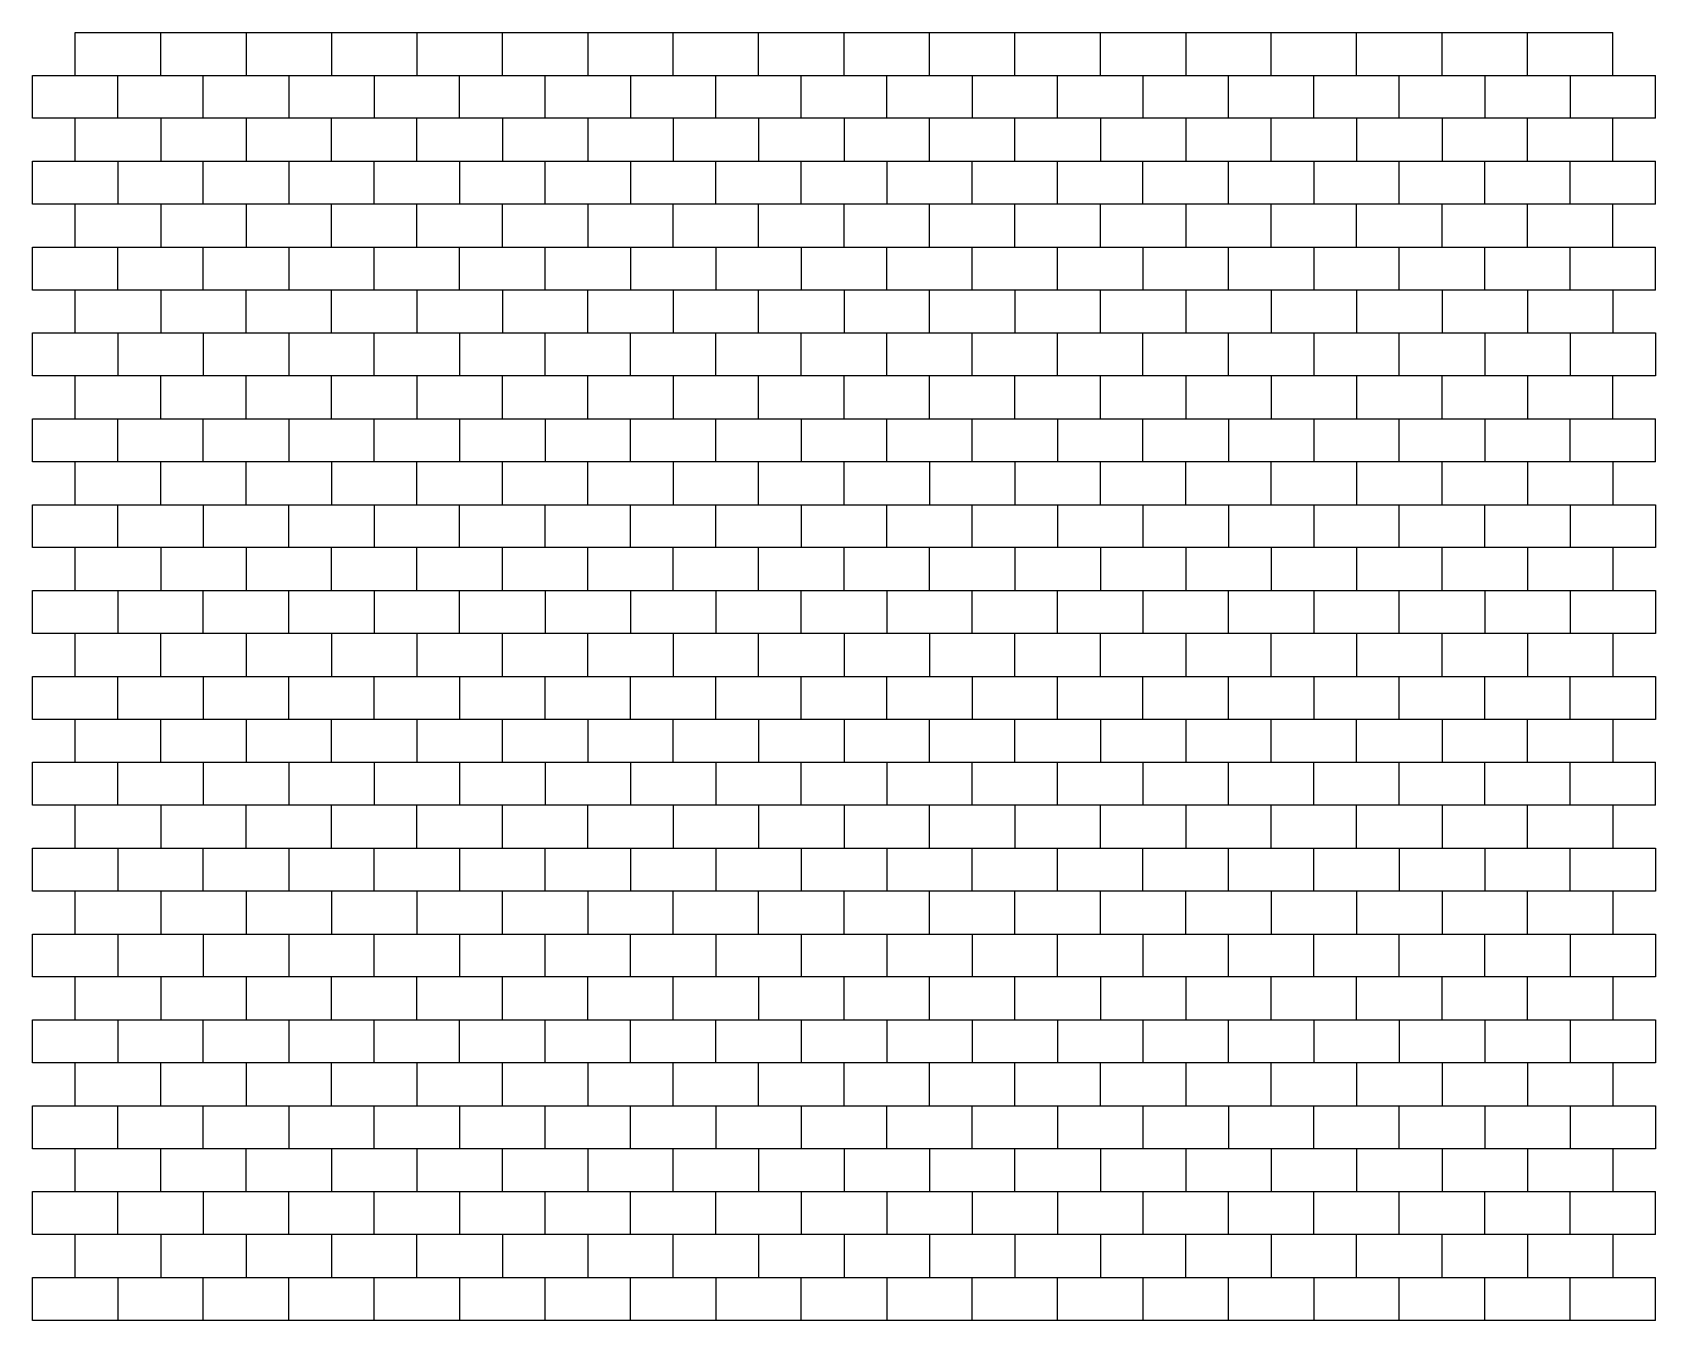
# Model space of a CAD drawing. Header units: millimetres. Extents: x 19753 to 31210, y -36162 to -27072.
import ezdxf

# ---------------------------------------------------------------- set-up
doc = ezdxf.new("R2010")
doc.units = ezdxf.units.MM

msp = doc.modelspace()

# ---------------------------------------------------------------- linework, layer by layer
for p, q in [((20055, -27072), (30909, -27072)), ((20055, -27375), (20055, -27072)), ((20658, -27375), (20658, -27072)), ((21261, -27072), (21261, -27375)), ((21864, -27072), (21864, -27375)), ((22467, -27072), (22467, -27375)), ((23070, -27375), (23070, -27072)), ((23673, -27072), (23673, -27375)), ((24276, -27375), (24276, -27072)), ((24879, -27375), (24879, -27072)), ((25482, -27375), (25482, -27072)), ((26085, -27375), (26085, -27072)), ((26688, -27375), (26688, -27072)), ((27291, -27375), (27291, -27072)), ((27894, -27072), (27894, -27375)), ((28497, -27375), (28497, -27072)), ((29100, -27375), (29100, -27072)), ((29703, -27375), (29703, -27072)), ((30306, -27375), (30306, -27072)), ((30909, -27375), (30909, -27072)), ((19753, -27375), (31210, -27375)), ((19753, -27678), (19753, -27375)), ((20356, -27678), (20356, -27375)), ((20959, -27678), (20959, -27375)), ((21562, -27375), (21562, -27678)), ((22165, -27375), (22165, -27678)), ((22768, -27678), (22768, -27375)), ((23371, -27678), (23371, -27375)), ((23974, -27375), (23974, -27678)), ((24577, -27678), (24577, -27375)), ((25180, -27678), (25180, -27375)), ((25783, -27678), (25783, -27375)), ((26386, -27375), (26386, -27678)), ((26989, -27678), (26989, -27375)), ((27592, -27375), (27592, -27678)), ((28195, -27678), (28195, -27375)), ((28798, -27678), (28798, -27375)), ((29401, -27678), (29401, -27375)), ((30004, -27375), (30004, -27678)), ((30607, -27375), (30607, -27678)), ((31210, -27678), (31210, -27375)), ((31210, -27678), (19753, -27678)), ((20055, -27981), (20055, -27678)), ((20658, -27678), (20658, -27981)), ((21261, -27678), (21261, -27981)), ((21864, -27981), (21864, -27678)), ((22467, -27981), (22467, -27678)), ((23070, -27678), (23070, -27981)), ((23673, -27678), (23673, -27981)), ((24276, -27678), (24276, -27981)), ((24879, -27678), (24879, -27981)), ((25482, -27678), (25482, -27981)), ((26085, -27981), (26085, -27678)), ((26688, -27981), (26688, -27678)), ((27291, -27678), (27291, -27981)), ((27894, -27678), (27894, -27981)), ((28497, -27981), (28497, -27678)), ((29100, -27678), (29100, -27981)), ((29703, -27678), (29703, -27981)), ((30306, -27981), (30306, -27678)), ((30909, -27981), (30909, -27678)), ((19753, -27981), (31210, -27981)), ((19753, -28284), (19753, -27981)), ((20356, -27981), (20356, -28284)), ((20959, -28284), (20959, -27981)), ((21562, -27981), (21562, -28284)), ((22165, -28284), (22165, -27981)), ((22768, -27981), (22768, -28284)), ((23371, -28284), (23371, -27981)), ((23974, -27981), (23974, -28284)), ((24577, -28284), (24577, -27981)), ((25180, -28284), (25180, -27981)), ((25783, -27981), (25783, -28284)), ((26386, -28284), (26386, -27981)), ((26989, -28284), (26989, -27981)), ((27592, -28284), (27592, -27981)), ((28195, -28284), (28195, -27981)), ((28798, -27981), (28798, -28284)), ((29401, -28284), (29401, -27981)), ((30004, -28284), (30004, -27981)), ((30607, -28284), (30607, -27981)), ((31210, -28284), (31210, -27981)), ((31210, -28284), (19753, -28284)), ((20055, -28587), (20055, -28284)), ((20658, -28284), (20658, -28587)), ((21261, -28284), (21261, -28587)), ((21864, -28587), (21864, -28284)), ((22467, -28587), (22467, -28284)), ((23070, -28587), (23070, -28284)), ((23673, -28284), (23673, -28587)), ((24276, -28587), (24276, -28284)), ((24879, -28587), (24879, -28284)), ((25482, -28587), (25482, -28284)), ((26085, -28587), (26085, -28284)), ((26688, -28587), (26688, -28284)), ((27291, -28587), (27291, -28284)), ((27894, -28284), (27894, -28587)), ((28497, -28587), (28497, -28284)), ((29100, -28587), (29100, -28284)), ((29703, -28587), (29703, -28284)), ((30306, -28587), (30306, -28284)), ((30909, -28587), (30909, -28284)), ((19753, -28587), (31210, -28587)), ((19753, -28890), (19753, -28587)), ((20356, -28890), (20356, -28587)), ((20959, -28890), (20959, -28587)), ((21562, -28587), (21562, -28890)), ((22165, -28890), (22165, -28587)), ((22768, -28890), (22768, -28587)), ((23371, -28890), (23371, -28587)), ((23974, -28587), (23974, -28890)), ((24577, -28587), (24577, -28890)), ((25180, -28587), (25180, -28890)), ((25783, -28890), (25783, -28587)), ((26386, -28890), (26386, -28587)), ((26989, -28890), (26989, -28587)), ((27592, -28587), (27592, -28890)), ((28195, -28890), (28195, -28587)), ((28798, -28587), (28798, -28890)), ((29401, -28890), (29401, -28587)), ((30004, -28890), (30004, -28587)), ((30607, -28890), (30607, -28587)), ((31210, -28890), (31210, -28587)), ((31210, -28890), (19753, -28890)), ((20055, -29193), (20055, -28890)), ((20658, -28890), (20658, -29193)), ((21261, -29193), (21261, -28890)), ((21864, -29193), (21864, -28890)), ((22467, -28890), (22467, -29193)), ((23070, -28890), (23070, -29193)), ((23673, -29193), (23673, -28890)), ((24276, -28890), (24276, -29193)), ((24879, -29193), (24879, -28890)), ((25482, -28890), (25482, -29193)), ((26085, -29193), (26085, -28890)), ((26688, -28890), (26688, -29193)), ((27291, -29193), (27291, -28890)), ((27894, -28890), (27894, -29193)), ((28497, -28890), (28497, -29193)), ((29100, -28890), (29100, -29193)), ((29703, -28890), (29703, -29193)), ((30306, -28890), (30306, -29193)), ((30909, -28890), (30909, -29193)), ((19753, -29193), (31210, -29193)), ((19753, -29496), (19753, -29193)), ((20356, -29193), (20356, -29496)), ((20959, -29193), (20959, -29496)), ((21562, -29193), (21562, -29496)), ((22165, -29496), (22165, -29193)), ((22768, -29193), (22768, -29496)), ((23371, -29496), (23371, -29193)), ((23974, -29496), (23974, -29193)), ((24577, -29496), (24577, -29193)), ((25180, -29496), (25180, -29193)), ((25783, -29496), (25783, -29193)), ((26386, -29496), (26386, -29193)), ((26989, -29496), (26989, -29193)), ((27592, -29496), (27592, -29193)), ((28195, -29496), (28195, -29193)), ((28798, -29193), (28798, -29496)), ((29401, -29496), (29401, -29193)), ((30004, -29193), (30004, -29496)), ((30607, -29193), (30607, -29496)), ((31210, -29193), (31210, -29496)), ((31210, -29496), (19753, -29496)), ((20055, -29799), (20055, -29496)), ((20658, -29799), (20658, -29496)), ((21261, -29799), (21261, -29496)), ((21864, -29799), (21864, -29496)), ((22467, -29496), (22467, -29799)), ((23070, -29799), (23070, -29496)), ((23673, -29799), (23673, -29496)), ((24276, -29496), (24276, -29799)), ((24879, -29799), (24879, -29496)), ((25482, -29799), (25482, -29496)), ((26085, -29799), (26085, -29496)), ((26688, -29799), (26688, -29496)), ((27291, -29799), (27291, -29496)), ((27894, -29496), (27894, -29799)), ((28497, -29496), (28497, -29799)), ((29100, -29496), (29100, -29799)), ((29703, -29799), (29703, -29496)), ((30306, -29496), (30306, -29799)), ((30909, -29799), (30909, -29496)), ((19753, -29799), (31210, -29799)), ((19753, -30102), (19753, -29799)), ((20356, -30102), (20356, -29799)), ((20959, -30102), (20959, -29799)), ((21562, -29799), (21562, -30102)), ((22165, -30102), (22165, -29799)), ((22768, -29799), (22768, -30102)), ((23371, -29799), (23371, -30102)), ((23974, -30102), (23974, -29799)), ((24577, -30102), (24577, -29799)), ((25180, -29799), (25180, -30102)), ((25783, -30102), (25783, -29799)), ((26386, -30102), (26386, -29799)), ((26989, -29799), (26989, -30102)), ((27592, -30102), (27592, -29799)), ((28195, -29799), (28195, -30102)), ((28798, -29799), (28798, -30102)), ((29401, -30102), (29401, -29799)), ((30004, -29799), (30004, -30102)), ((30607, -30102), (30607, -29799)), ((31210, -30102), (31210, -29799)), ((31210, -30102), (19753, -30102)), ((20055, -30405), (20055, -30102)), ((20658, -30405), (20658, -30102)), ((21261, -30405), (21261, -30102)), ((21864, -30102), (21864, -30405)), ((22467, -30405), (22467, -30102)), ((23070, -30405), (23070, -30102)), ((23673, -30405), (23673, -30102)), ((24276, -30102), (24276, -30405)), ((24879, -30405), (24879, -30102)), ((25482, -30405), (25482, -30102)), ((26085, -30102), (26085, -30405)), ((26688, -30102), (26688, -30405)), ((27291, -30405), (27291, -30102)), ((27894, -30405), (27894, -30102)), ((28497, -30405), (28497, -30102)), ((29100, -30102), (29100, -30405)), ((29703, -30405), (29703, -30102)), ((30306, -30102), (30306, -30405)), ((30909, -30102), (30909, -30405)), ((19753, -30405), (31210, -30405)), ((19753, -30708), (19753, -30405)), ((20356, -30708), (20356, -30405)), ((20959, -30405), (20959, -30708)), ((21562, -30708), (21562, -30405)), ((22165, -30405), (22165, -30708)), ((22768, -30708), (22768, -30405)), ((23371, -30708), (23371, -30405)), ((23974, -30708), (23974, -30405)), ((24577, -30708), (24577, -30405)), ((25180, -30405), (25180, -30708)), ((25783, -30708), (25783, -30405)), ((26386, -30708), (26386, -30405)), ((26989, -30405), (26989, -30708)), ((27592, -30405), (27592, -30708)), ((28195, -30405), (28195, -30708)), ((28798, -30405), (28798, -30708)), ((29401, -30708), (29401, -30405)), ((30004, -30708), (30004, -30405)), ((30607, -30405), (30607, -30708)), ((31210, -30405), (31210, -30708)), ((31210, -30708), (19753, -30708)), ((20055, -31011), (20055, -30708)), ((20658, -30708), (20658, -31011)), ((21261, -30708), (21261, -31011)), ((21864, -31011), (21864, -30708)), ((22467, -31011), (22467, -30708)), ((23070, -31011), (23070, -30708)), ((23673, -31011), (23673, -30708)), ((24276, -31011), (24276, -30708)), ((24879, -31011), (24879, -30708)), ((25482, -31011), (25482, -30708)), ((26085, -31011), (26085, -30708)), ((26688, -30708), (26688, -31011)), ((27291, -30708), (27291, -31011)), ((27894, -30708), (27894, -31011)), ((28497, -30708), (28497, -31011)), ((29100, -30708), (29100, -31011)), ((29703, -31011), (29703, -30708)), ((30306, -30708), (30306, -31011)), ((30909, -30708), (30909, -31011)), ((19753, -31011), (31210, -31011)), ((19753, -31314), (19753, -31011)), ((20356, -31011), (20356, -31314)), ((20959, -31314), (20959, -31011)), ((21562, -31314), (21562, -31011)), ((22165, -31011), (22165, -31314)), ((22768, -31314), (22768, -31011)), ((23371, -31011), (23371, -31314)), ((23974, -31011), (23974, -31314)), ((24577, -31011), (24577, -31314)), ((25180, -31314), (25180, -31011)), ((25783, -31011), (25783, -31314)), ((26386, -31314), (26386, -31011)), ((26989, -31314), (26989, -31011)), ((27592, -31011), (27592, -31314)), ((28195, -31314), (28195, -31011)), ((28798, -31011), (28798, -31314)), ((29401, -31314), (29401, -31011)), ((30004, -31011), (30004, -31314)), ((30607, -31011), (30607, -31314)), ((31210, -31011), (31210, -31314)), ((31210, -31314), (19753, -31314)), ((20055, -31617), (20055, -31314)), ((20658, -31617), (20658, -31314)), ((21261, -31314), (21261, -31617)), ((21864, -31314), (21864, -31617)), ((22467, -31314), (22467, -31617)), ((23070, -31617), (23070, -31314)), ((23673, -31617), (23673, -31314)), ((24276, -31314), (24276, -31617)), ((24879, -31617), (24879, -31314)), ((25482, -31314), (25482, -31617)), ((26085, -31314), (26085, -31617)), ((26688, -31617), (26688, -31314)), ((27291, -31617), (27291, -31314)), ((27894, -31314), (27894, -31617)), ((28497, -31617), (28497, -31314)), ((29100, -31314), (29100, -31617)), ((29703, -31617), (29703, -31314)), ((30306, -31314), (30306, -31617)), ((30909, -31314), (30909, -31617)), ((19753, -31617), (31210, -31617)), ((19753, -31920), (19753, -31617)), ((20356, -31920), (20356, -31617)), ((20959, -31617), (20959, -31920)), ((21562, -31920), (21562, -31617)), ((22165, -31920), (22165, -31617)), ((22768, -31617), (22768, -31920)), ((23371, -31920), (23371, -31617)), ((23974, -31920), (23974, -31617)), ((24577, -31920), (24577, -31617)), ((25180, -31920), (25180, -31617)), ((25783, -31920), (25783, -31617)), ((26386, -31617), (26386, -31920)), ((26989, -31920), (26989, -31617)), ((27592, -31920), (27592, -31617)), ((28195, -31920), (28195, -31617)), ((28798, -31617), (28798, -31920)), ((29401, -31920), (29401, -31617)), ((30004, -31920), (30004, -31617)), ((30607, -31920), (30607, -31617)), ((31210, -31617), (31210, -31920)), ((31210, -31920), (19753, -31920)), ((20055, -32223), (20055, -31920)), ((20658, -32223), (20658, -31920)), ((21261, -31920), (21261, -32223)), ((21864, -32223), (21864, -31920)), ((22467, -31920), (22467, -32223)), ((23070, -32223), (23070, -31920)), ((23673, -31920), (23673, -32223)), ((24276, -32223), (24276, -31920)), ((24879, -31920), (24879, -32223)), ((25482, -31920), (25482, -32223)), ((26085, -32223), (26085, -31920)), ((26688, -32223), (26688, -31920)), ((27291, -31920), (27291, -32223)), ((27894, -31920), (27894, -32223)), ((28497, -32223), (28497, -31920)), ((29100, -32223), (29100, -31920)), ((29703, -31920), (29703, -32223)), ((30306, -32223), (30306, -31920)), ((30909, -31920), (30909, -32223)), ((19753, -32223), (31210, -32223)), ((19753, -32526), (19753, -32223)), ((20356, -32526), (20356, -32223)), ((20959, -32223), (20959, -32526)), ((21562, -32223), (21562, -32526)), ((22165, -32223), (22165, -32526)), ((22768, -32223), (22768, -32526)), ((23371, -32223), (23371, -32526)), ((23974, -32223), (23974, -32526)), ((24577, -32223), (24577, -32526)), ((25180, -32526), (25180, -32223)), ((25783, -32223), (25783, -32526)), ((26386, -32526), (26386, -32223)), ((26989, -32526), (26989, -32223)), ((27592, -32223), (27592, -32526)), ((28195, -32526), (28195, -32223)), ((28798, -32526), (28798, -32223)), ((29401, -32526), (29401, -32223)), ((30004, -32526), (30004, -32223)), ((30607, -32526), (30607, -32223)), ((31210, -32526), (31210, -32223)), ((31210, -32526), (19753, -32526)), ((20055, -32829), (20055, -32526)), ((20658, -32526), (20658, -32829)), ((21261, -32829), (21261, -32526)), ((21864, -32829), (21864, -32526)), ((22467, -32829), (22467, -32526)), ((23070, -32829), (23070, -32526)), ((23673, -32829), (23673, -32526)), ((24276, -32526), (24276, -32829)), ((24879, -32526), (24879, -32829)), ((25482, -32526), (25482, -32829)), ((26085, -32829), (26085, -32526)), ((26688, -32526), (26688, -32829)), ((27291, -32829), (27291, -32526)), ((27894, -32526), (27894, -32829)), ((28497, -32829), (28497, -32526)), ((29100, -32829), (29100, -32526)), ((29703, -32526), (29703, -32829)), ((30306, -32829), (30306, -32526)), ((30909, -32526), (30909, -32829)), ((19753, -32829), (31210, -32829)), ((19753, -33132), (19753, -32829)), ((20356, -32829), (20356, -33132)), ((20959, -33132), (20959, -32829)), ((21562, -32829), (21562, -33132)), ((22165, -33132), (22165, -32829)), ((22768, -32829), (22768, -33132)), ((23371, -33132), (23371, -32829)), ((23974, -32829), (23974, -33132)), ((24577, -32829), (24577, -33132)), ((25180, -32829), (25180, -33132)), ((25783, -32829), (25783, -33132)), ((26386, -33132), (26386, -32829)), ((26989, -33132), (26989, -32829)), ((27592, -33132), (27592, -32829)), ((28195, -33132), (28195, -32829)), ((28798, -33132), (28798, -32829)), ((29401, -32829), (29401, -33132)), ((30004, -32829), (30004, -33132)), ((30607, -33132), (30607, -32829)), ((31210, -32829), (31210, -33132)), ((31210, -33132), (19753, -33132)), ((20055, -33435), (20055, -33132)), ((20658, -33132), (20658, -33435)), ((21261, -33132), (21261, -33435)), ((21864, -33132), (21864, -33435)), ((22467, -33132), (22467, -33435)), ((23070, -33435), (23070, -33132)), ((23673, -33132), (23673, -33435)), ((24276, -33435), (24276, -33132)), ((24879, -33435), (24879, -33132)), ((25482, -33435), (25482, -33132)), ((26085, -33435), (26085, -33132)), ((26688, -33435), (26688, -33132)), ((27291, -33435), (27291, -33132)), ((27894, -33435), (27894, -33132)), ((28497, -33132), (28497, -33435)), ((29100, -33132), (29100, -33435)), ((29703, -33132), (29703, -33435)), ((30306, -33435), (30306, -33132)), ((30909, -33132), (30909, -33435)), ((19753, -33435), (31210, -33435)), ((19753, -33738), (19753, -33435)), ((20356, -33435), (20356, -33738)), ((20959, -33435), (20959, -33738)), ((21562, -33435), (21562, -33738)), ((22165, -33738), (22165, -33435)), ((22768, -33435), (22768, -33738)), ((23371, -33738), (23371, -33435)), ((23974, -33738), (23974, -33435)), ((24577, -33435), (24577, -33738)), ((25180, -33435), (25180, -33738)), ((25783, -33435), (25783, -33738)), ((26386, -33435), (26386, -33738)), ((26989, -33738), (26989, -33435)), ((27592, -33435), (27592, -33738)), ((28195, -33738), (28195, -33435)), ((28798, -33738), (28798, -33435)), ((29401, -33738), (29401, -33435)), ((30004, -33738), (30004, -33435)), ((30607, -33435), (30607, -33738)), ((31210, -33435), (31210, -33738)), ((31210, -33738), (19753, -33738)), ((20055, -34041), (20055, -33738)), ((20658, -33738), (20658, -34041)), ((21261, -33738), (21261, -34041)), ((21864, -34041), (21864, -33738)), ((22467, -34041), (22467, -33738)), ((23070, -34041), (23070, -33738)), ((23673, -34041), (23673, -33738)), ((24276, -34041), (24276, -33738)), ((24879, -33738), (24879, -34041)), ((25482, -34041), (25482, -33738)), ((26085, -34041), (26085, -33738)), ((26688, -34041), (26688, -33738)), ((27291, -33738), (27291, -34041)), ((27894, -33738), (27894, -34041)), ((28497, -34041), (28497, -33738)), ((29100, -34041), (29100, -33738)), ((29703, -34041), (29703, -33738)), ((30306, -34041), (30306, -33738)), ((30909, -33738), (30909, -34041)), ((19753, -34041), (31210, -34041)), ((19753, -34344), (19753, -34041)), ((20356, -34041), (20356, -34344)), ((20959, -34344), (20959, -34041)), ((21562, -34041), (21562, -34344)), ((22165, -34344), (22165, -34041)), ((22768, -34344), (22768, -34041)), ((23371, -34344), (23371, -34041)), ((23974, -34344), (23974, -34041)), ((24577, -34344), (24577, -34041)), ((25180, -34041), (25180, -34344)), ((25783, -34041), (25783, -34344)), ((26386, -34041), (26386, -34344)), ((26989, -34041), (26989, -34344)), ((27592, -34041), (27592, -34344)), ((28195, -34344), (28195, -34041)), ((28798, -34041), (28798, -34344)), ((29401, -34041), (29401, -34344)), ((30004, -34041), (30004, -34344)), ((30607, -34041), (30607, -34344)), ((31210, -34041), (31210, -34344)), ((31210, -34344), (19753, -34344)), ((20055, -34647), (20055, -34344)), ((20658, -34647), (20658, -34344)), ((21261, -34344), (21261, -34647)), ((21864, -34647), (21864, -34344)), ((22467, -34344), (22467, -34647)), ((23070, -34647), (23070, -34344)), ((23673, -34344), (23673, -34647)), ((24276, -34647), (24276, -34344)), ((24879, -34647), (24879, -34344)), ((25482, -34647), (25482, -34344)), ((26085, -34647), (26085, -34344)), ((26688, -34647), (26688, -34344)), ((27291, -34647), (27291, -34344)), ((27894, -34344), (27894, -34647)), ((28497, -34647), (28497, -34344)), ((29100, -34344), (29100, -34647)), ((29703, -34344), (29703, -34647)), ((30306, -34344), (30306, -34647)), ((30909, -34344), (30909, -34647)), ((19753, -34647), (31210, -34647)), ((19753, -34950), (19753, -34647)), ((20356, -34950), (20356, -34647)), ((20959, -34950), (20959, -34647)), ((21562, -34647), (21562, -34950)), ((22165, -34950), (22165, -34647)), ((22768, -34647), (22768, -34950)), ((23371, -34950), (23371, -34647)), ((23974, -34950), (23974, -34647)), ((24577, -34647), (24577, -34950)), ((25180, -34647), (25180, -34950)), ((25783, -34950), (25783, -34647)), ((26386, -34950), (26386, -34647)), ((26989, -34647), (26989, -34950)), ((27592, -34647), (27592, -34950)), ((28195, -34647), (28195, -34950)), ((28798, -34950), (28798, -34647)), ((29401, -34950), (29401, -34647)), ((30004, -34647), (30004, -34950)), ((30607, -34647), (30607, -34950)), ((31210, -34647), (31210, -34950)), ((31210, -34950), (19753, -34950)), ((20055, -35253), (20055, -34950)), ((20658, -35253), (20658, -34950)), ((21261, -35253), (21261, -34950)), ((21864, -34950), (21864, -35253)), ((22467, -34950), (22467, -35253)), ((23070, -35253), (23070, -34950)), ((23673, -34950), (23673, -35253)), ((24276, -35253), (24276, -34950)), ((24879, -34950), (24879, -35253)), ((25482, -34950), (25482, -35253)), ((26085, -34950), (26085, -35253)), ((26688, -35253), (26688, -34950)), ((27291, -34950), (27291, -35253)), ((27894, -34950), (27894, -35253)), ((28497, -34950), (28497, -35253)), ((29100, -34950), (29100, -35253)), ((29703, -34950), (29703, -35253)), ((30306, -34950), (30306, -35253)), ((30909, -34950), (30909, -35253)), ((19753, -35253), (31210, -35253)), ((19753, -35556), (19753, -35253)), ((20356, -35556), (20356, -35253)), ((20959, -35253), (20959, -35556)), ((21562, -35556), (21562, -35253)), ((22165, -35556), (22165, -35253)), ((22768, -35253), (22768, -35556)), ((23371, -35556), (23371, -35253)), ((23974, -35556), (23974, -35253)), ((24577, -35556), (24577, -35253)), ((25180, -35253), (25180, -35556)), ((25783, -35253), (25783, -35556)), ((26386, -35253), (26386, -35556)), ((26989, -35253), (26989, -35556)), ((27592, -35253), (27592, -35556)), ((28195, -35556), (28195, -35253)), ((28798, -35556), (28798, -35253)), ((29401, -35556), (29401, -35253)), ((30004, -35556), (30004, -35253)), ((30607, -35556), (30607, -35253)), ((31210, -35556), (31210, -35253)), ((31210, -35556), (19753, -35556)), ((20055, -35859), (20055, -35556)), ((20658, -35556), (20658, -35859)), ((21261, -35556), (21261, -35859)), ((21864, -35556), (21864, -35859)), ((22467, -35859), (22467, -35556)), ((23070, -35556), (23070, -35859)), ((23673, -35556), (23673, -35859)), ((24276, -35859), (24276, -35556)), ((24879, -35556), (24879, -35859)), ((25482, -35556), (25482, -35859)), ((26085, -35556), (26085, -35859)), ((26688, -35556), (26688, -35859)), ((27291, -35556), (27291, -35859)), ((27894, -35859), (27894, -35556)), ((28497, -35556), (28497, -35859)), ((29100, -35859), (29100, -35556)), ((29703, -35859), (29703, -35556)), ((30306, -35556), (30306, -35859)), ((30909, -35556), (30909, -35859)), ((19753, -35859), (31210, -35859)), ((19753, -36162), (19753, -35859)), ((20356, -35859), (20356, -36162)), ((20959, -36162), (20959, -35859)), ((21562, -36162), (21562, -35859)), ((22165, -36162), (22165, -35859)), ((22768, -35859), (22768, -36162)), ((23371, -36162), (23371, -35859)), ((23974, -36162), (23974, -35859)), ((24577, -35859), (24577, -36162)), ((25180, -36162), (25180, -35859)), ((25783, -35859), (25783, -36162)), ((26386, -36162), (26386, -35859)), ((26989, -36162), (26989, -35859)), ((27592, -35859), (27592, -36162)), ((28195, -36162), (28195, -35859)), ((28798, -35859), (28798, -36162)), ((29401, -36162), (29401, -35859)), ((30004, -36162), (30004, -35859)), ((30607, -36162), (30607, -35859)), ((31210, -36162), (31210, -35859)), ((31210, -36162), (19753, -36162))]:
    msp.add_line(p, q)

doc.saveas('drawing.dxf')
